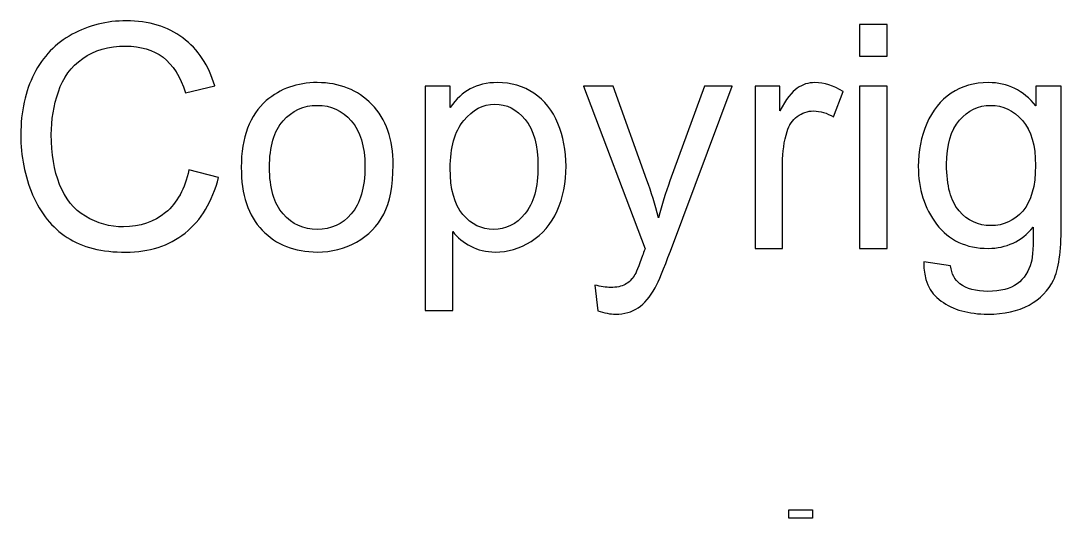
# Model space of a CAD drawing. Header units: inches. Extents: x -12 to 0.8, y -0.2 to 10.9.
# Drawn here: x -11.916 to -10.252, y 10.147 to 10.943 of the extents above; entities that cross this region are included whole.
import ezdxf

# ---------------------------------------------------------------- set-up
doc = ezdxf.new("R2010")
doc.units = ezdxf.units.IN
doc.header["$MEASUREMENT"] = 0
doc.header["$XCLIPFRAME"] = 0
doc.layers.add('Layer 1', color=7, linetype='Continuous')
picture_1 = doc.add_image_def('image2.jpg', size_in_pixel=(196, 69))

msp = doc.modelspace()

# ---------------------------------------------------------------- linework, layer by layer
at = {"layer": 'Layer 1', "color": 250}
for points, knots in [([(-11.6471, 10.704), (-11.6471, 10.704), (-11.5997, 10.692), (-11.5997, 10.692), (-11.5997, 10.692), (-11.6096, 10.6532), (-11.6275, 10.6235), (-11.6533, 10.603), (-11.6533, 10.603), (-11.6791, 10.5826), (-11.7106, 10.5724), (-11.7479, 10.5724), (-11.7479, 10.5724), (-11.7865, 10.5724), (-11.8179, 10.5803), (-11.842, 10.5959), (-11.842, 10.5959), (-11.8662, 10.6117), (-11.8846, 10.6344), (-11.8972, 10.6642), (-11.8972, 10.6642), (-11.9098, 10.694), (-11.9161, 10.726), (-11.9161, 10.7602), (-11.9161, 10.7602), (-11.9161, 10.7974), (-11.909, 10.8299), (-11.8948, 10.8577), (-11.8948, 10.8577), (-11.8805, 10.8854), (-11.8603, 10.9065), (-11.8339, 10.9209), (-11.8339, 10.9209), (-11.8077, 10.9353), (-11.7788, 10.9425), (-11.7472, 10.9425), (-11.7472, 10.9425), (-11.7114, 10.9425), (-11.6813, 10.9334), (-11.6569, 10.9152), (-11.6569, 10.9152), (-11.6324, 10.8969), (-11.6154, 10.8713), (-11.6059, 10.8383), (-11.6059, 10.8383), (-11.6059, 10.8383), (-11.6524, 10.8273), (-11.6524, 10.8273), (-11.6524, 10.8273), (-11.6608, 10.8533), (-11.6728, 10.8723), (-11.6886, 10.8842), (-11.6886, 10.8842), (-11.7044, 10.8961), (-11.7242, 10.902), (-11.7482, 10.902), (-11.7482, 10.902), (-11.7757, 10.902), (-11.7986, 10.8954), (-11.8171, 10.8823), (-11.8171, 10.8823), (-11.8356, 10.869), (-11.8486, 10.8513), (-11.856, 10.8291), (-11.856, 10.8291), (-11.8635, 10.8069), (-11.8673, 10.784), (-11.8673, 10.7604), (-11.8673, 10.7604), (-11.8673, 10.7299), (-11.8629, 10.7034), (-11.854, 10.6807), (-11.854, 10.6807), (-11.8451, 10.658), (-11.8314, 10.641), (-11.8126, 10.6298), (-11.8126, 10.6298), (-11.7939, 10.6185), (-11.7736, 10.6129), (-11.7518, 10.6129), (-11.7518, 10.6129), (-11.7253, 10.6129), (-11.7029, 10.6206), (-11.6844, 10.6358), (-11.6844, 10.6358), (-11.666, 10.6512), (-11.6536, 10.6739), (-11.6471, 10.704)], [0, 0, 0, 0, 0.043478, 0.043478, 0.043478, 0.043478, 0.086957, 0.086957, 0.086957, 0.086957, 0.130435, 0.130435, 0.130435, 0.130435, 0.173913, 0.173913, 0.173913, 0.173913, 0.217391, 0.217391, 0.217391, 0.217391, 0.26087, 0.26087, 0.26087, 0.26087, 0.304348, 0.304348, 0.304348, 0.304348, 0.347826, 0.347826, 0.347826, 0.347826, 0.391304, 0.391304, 0.391304, 0.391304, 0.434783, 0.434783, 0.434783, 0.434783, 0.478261, 0.478261, 0.478261, 0.478261, 0.521739, 0.521739, 0.521739, 0.521739, 0.565217, 0.565217, 0.565217, 0.565217, 0.608696, 0.608696, 0.608696, 0.608696, 0.652174, 0.652174, 0.652174, 0.652174, 0.695652, 0.695652, 0.695652, 0.695652, 0.73913, 0.73913, 0.73913, 0.73913, 0.782609, 0.782609, 0.782609, 0.782609, 0.826087, 0.826087, 0.826087, 0.826087, 0.869565, 0.869565, 0.869565, 0.869565, 0.913043, 0.913043, 0.913043, 0.913043, 1, 1, 1, 1]), ([(-10.5741, 10.8858), (-10.5741, 10.8858), (-10.5741, 10.9364), (-10.5741, 10.9364), (-10.5741, 10.9364), (-10.5741, 10.9364), (-10.5301, 10.9364), (-10.5301, 10.9364), (-10.5301, 10.9364), (-10.5301, 10.9364), (-10.5301, 10.8858), (-10.5301, 10.8858), (-10.5301, 10.8858), (-10.5301, 10.8858), (-10.5741, 10.8858), (-10.5741, 10.8858)], [0, 0, 0, 0, 0.2, 0.2, 0.2, 0.2, 0.4, 0.4, 0.4, 0.4, 0.6, 0.6, 0.6, 0.6, 1, 1, 1, 1]), ([(-11.5634, 10.7082), (-11.5634, 10.7562), (-11.55, 10.7918), (-11.5233, 10.8148), (-11.5233, 10.8148), (-11.501, 10.834), (-11.4739, 10.8437), (-11.4418, 10.8437), (-11.4418, 10.8437), (-11.4061, 10.8437), (-11.3769, 10.832), (-11.3544, 10.8086), (-11.3544, 10.8086), (-11.3317, 10.7853), (-11.3204, 10.753), (-11.3204, 10.7118), (-11.3204, 10.7118), (-11.3204, 10.6784), (-11.3254, 10.6522), (-11.3354, 10.6331), (-11.3354, 10.6331), (-11.3454, 10.6139), (-11.36, 10.5991), (-11.3791, 10.5885), (-11.3791, 10.5885), (-11.3983, 10.5779), (-11.4191, 10.5727), (-11.4418, 10.5727), (-11.4418, 10.5727), (-11.478, 10.5727), (-11.5074, 10.5843), (-11.5298, 10.6076), (-11.5298, 10.6076), (-11.5522, 10.6308), (-11.5634, 10.6643), (-11.5634, 10.7082)], [0, 0, 0, 0, 0.1, 0.1, 0.1, 0.1, 0.2, 0.2, 0.2, 0.2, 0.3, 0.3, 0.3, 0.3, 0.4, 0.4, 0.4, 0.4, 0.5, 0.5, 0.5, 0.5, 0.6, 0.6, 0.6, 0.6, 0.7, 0.7, 0.7, 0.7, 0.8, 0.8, 0.8, 0.8, 1, 1, 1, 1]), ([(-11.2689, 10.4792), (-11.2689, 10.4792), (-11.2689, 10.8378), (-11.2689, 10.8378), (-11.2689, 10.8378), (-11.2689, 10.8378), (-11.2289, 10.8378), (-11.2289, 10.8378), (-11.2289, 10.8378), (-11.2289, 10.8378), (-11.2289, 10.8041), (-11.2289, 10.8041), (-11.2289, 10.8041), (-11.2194, 10.8173), (-11.2088, 10.8272), (-11.1969, 10.8338), (-11.1969, 10.8338), (-11.185, 10.8403), (-11.1706, 10.8437), (-11.1537, 10.8437), (-11.1537, 10.8437), (-11.1315, 10.8437), (-11.112, 10.8379), (-11.0951, 10.8266), (-11.0951, 10.8266), (-11.0781, 10.8152), (-11.0654, 10.7991), (-11.0568, 10.7783), (-11.0568, 10.7783), (-11.0481, 10.7576), (-11.0438, 10.7348), (-11.0438, 10.7101), (-11.0438, 10.7101), (-11.0438, 10.6836), (-11.0485, 10.6597), (-11.0581, 10.6384), (-11.0581, 10.6384), (-11.0676, 10.6172), (-11.0814, 10.6009), (-11.0996, 10.5896), (-11.0996, 10.5896), (-11.1178, 10.5783), (-11.1369, 10.5727), (-11.1569, 10.5727), (-11.1569, 10.5727), (-11.1715, 10.5727), (-11.1846, 10.5758), (-11.1963, 10.5819), (-11.1963, 10.5819), (-11.2079, 10.5881), (-11.2174, 10.5959), (-11.2249, 10.6053), (-11.2249, 10.6053), (-11.2249, 10.6053), (-11.2249, 10.4792), (-11.2249, 10.4792), (-11.2249, 10.4792), (-11.2249, 10.4792), (-11.2689, 10.4792), (-11.2689, 10.4792)], [0, 0, 0, 0, 0.0625, 0.0625, 0.0625, 0.0625, 0.125, 0.125, 0.125, 0.125, 0.1875, 0.1875, 0.1875, 0.1875, 0.25, 0.25, 0.25, 0.25, 0.3125, 0.3125, 0.3125, 0.3125, 0.375, 0.375, 0.375, 0.375, 0.4375, 0.4375, 0.4375, 0.4375, 0.5, 0.5, 0.5, 0.5, 0.5625, 0.5625, 0.5625, 0.5625, 0.625, 0.625, 0.625, 0.625, 0.6875, 0.6875, 0.6875, 0.6875, 0.75, 0.75, 0.75, 0.75, 0.8125, 0.8125, 0.8125, 0.8125, 0.875, 0.875, 0.875, 0.875, 1, 1, 1, 1]), ([(-10.9928, 10.4787), (-10.9928, 10.4787), (-10.9977, 10.5199), (-10.9977, 10.5199), (-10.9977, 10.5199), (-10.988, 10.5173), (-10.9797, 10.516), (-10.9725, 10.516), (-10.9725, 10.516), (-10.9628, 10.516), (-10.9549, 10.5177), (-10.9491, 10.5209), (-10.9491, 10.5209), (-10.9432, 10.5242), (-10.9384, 10.5287), (-10.9347, 10.5346), (-10.9347, 10.5346), (-10.9319, 10.5389), (-10.9274, 10.5498), (-10.9213, 10.5673), (-10.9213, 10.5673), (-10.9204, 10.5698), (-10.9191, 10.5733), (-10.9174, 10.578), (-10.9174, 10.578), (-10.9174, 10.578), (-11.0157, 10.8378), (-11.0157, 10.8378), (-11.0157, 10.8378), (-11.0157, 10.8378), (-10.9684, 10.8378), (-10.9684, 10.8378), (-10.9684, 10.8378), (-10.9684, 10.8378), (-10.9144, 10.6877), (-10.9144, 10.6877), (-10.9144, 10.6877), (-10.9074, 10.6686), (-10.9011, 10.6486), (-10.8956, 10.6276), (-10.8956, 10.6276), (-10.8905, 10.6478), (-10.8845, 10.6674), (-10.8775, 10.6867), (-10.8775, 10.6867), (-10.8775, 10.6867), (-10.8221, 10.8378), (-10.8221, 10.8378), (-10.8221, 10.8378), (-10.8221, 10.8378), (-10.7782, 10.8378), (-10.7782, 10.8378), (-10.7782, 10.8378), (-10.7782, 10.8378), (-10.8768, 10.5741), (-10.8768, 10.5741), (-10.8768, 10.5741), (-10.8874, 10.5456), (-10.8956, 10.526), (-10.9014, 10.5153), (-10.9014, 10.5153), (-10.9093, 10.5008), (-10.9182, 10.4902), (-10.9283, 10.4834), (-10.9283, 10.4834), (-10.9384, 10.4767), (-10.9504, 10.4733), (-10.9644, 10.4733), (-10.9644, 10.4733), (-10.9729, 10.4733), (-10.9824, 10.4751), (-10.9928, 10.4787)], [0, 0, 0, 0, 0.052632, 0.052632, 0.052632, 0.052632, 0.105263, 0.105263, 0.105263, 0.105263, 0.157895, 0.157895, 0.157895, 0.157895, 0.210526, 0.210526, 0.210526, 0.210526, 0.263158, 0.263158, 0.263158, 0.263158, 0.315789, 0.315789, 0.315789, 0.315789, 0.368421, 0.368421, 0.368421, 0.368421, 0.421053, 0.421053, 0.421053, 0.421053, 0.473684, 0.473684, 0.473684, 0.473684, 0.526316, 0.526316, 0.526316, 0.526316, 0.578947, 0.578947, 0.578947, 0.578947, 0.631579, 0.631579, 0.631579, 0.631579, 0.684211, 0.684211, 0.684211, 0.684211, 0.736842, 0.736842, 0.736842, 0.736842, 0.789474, 0.789474, 0.789474, 0.789474, 0.842105, 0.842105, 0.842105, 0.842105, 0.894737, 0.894737, 0.894737, 0.894737, 1, 1, 1, 1]), ([(-10.7413, 10.5785), (-10.7413, 10.5785), (-10.7413, 10.8378), (-10.7413, 10.8378), (-10.7413, 10.8378), (-10.7413, 10.8378), (-10.7018, 10.8378), (-10.7018, 10.8378), (-10.7018, 10.8378), (-10.7018, 10.8378), (-10.7018, 10.7985), (-10.7018, 10.7985), (-10.7018, 10.7985), (-10.6917, 10.8168), (-10.6824, 10.829), (-10.6738, 10.8348), (-10.6738, 10.8348), (-10.6653, 10.8407), (-10.6559, 10.8437), (-10.6456, 10.8437), (-10.6456, 10.8437), (-10.6308, 10.8437), (-10.6158, 10.8389), (-10.6004, 10.8295), (-10.6004, 10.8295), (-10.6004, 10.8295), (-10.6156, 10.7887), (-10.6156, 10.7887), (-10.6156, 10.7887), (-10.6263, 10.7951), (-10.637, 10.7983), (-10.6478, 10.7983), (-10.6478, 10.7983), (-10.6574, 10.7983), (-10.666, 10.7953), (-10.6737, 10.7896), (-10.6737, 10.7896), (-10.6814, 10.7838), (-10.6868, 10.7758), (-10.69, 10.7655), (-10.69, 10.7655), (-10.6949, 10.7499), (-10.6974, 10.7328), (-10.6974, 10.7143), (-10.6974, 10.7143), (-10.6974, 10.7143), (-10.6974, 10.5785), (-10.6974, 10.5785), (-10.6974, 10.5785), (-10.6974, 10.5785), (-10.7413, 10.5785), (-10.7413, 10.5785)], [0, 0, 0, 0, 0.071429, 0.071429, 0.071429, 0.071429, 0.142857, 0.142857, 0.142857, 0.142857, 0.214286, 0.214286, 0.214286, 0.214286, 0.285714, 0.285714, 0.285714, 0.285714, 0.357143, 0.357143, 0.357143, 0.357143, 0.428571, 0.428571, 0.428571, 0.428571, 0.5, 0.5, 0.5, 0.5, 0.571429, 0.571429, 0.571429, 0.571429, 0.642857, 0.642857, 0.642857, 0.642857, 0.714286, 0.714286, 0.714286, 0.714286, 0.785714, 0.785714, 0.785714, 0.785714, 0.857143, 0.857143, 0.857143, 0.857143, 1, 1, 1, 1]), ([(-10.5741, 10.5785), (-10.5741, 10.5785), (-10.5741, 10.8378), (-10.5741, 10.8378), (-10.5741, 10.8378), (-10.5741, 10.8378), (-10.5301, 10.8378), (-10.5301, 10.8378), (-10.5301, 10.8378), (-10.5301, 10.8378), (-10.5301, 10.5785), (-10.5301, 10.5785), (-10.5301, 10.5785), (-10.5301, 10.5785), (-10.5741, 10.5785), (-10.5741, 10.5785)], [0, 0, 0, 0, 0.2, 0.2, 0.2, 0.2, 0.4, 0.4, 0.4, 0.4, 0.6, 0.6, 0.6, 0.6, 1, 1, 1, 1]), ([(-10.4713, 10.557), (-10.4713, 10.557), (-10.4285, 10.5507), (-10.4285, 10.5507), (-10.4285, 10.5507), (-10.4268, 10.5375), (-10.4218, 10.5279), (-10.4137, 10.5218), (-10.4137, 10.5218), (-10.4028, 10.5138), (-10.3879, 10.5097), (-10.369, 10.5097), (-10.369, 10.5097), (-10.3486, 10.5097), (-10.3329, 10.5138), (-10.3219, 10.5218), (-10.3219, 10.5218), (-10.3108, 10.53), (-10.3034, 10.5414), (-10.2994, 10.556), (-10.2994, 10.556), (-10.2971, 10.565), (-10.2961, 10.5838), (-10.2963, 10.6124), (-10.2963, 10.6124), (-10.3154, 10.5898), (-10.3394, 10.5785), (-10.368, 10.5785), (-10.368, 10.5785), (-10.4037, 10.5785), (-10.4313, 10.5913), (-10.4508, 10.6171), (-10.4508, 10.6171), (-10.4703, 10.6428), (-10.4801, 10.6737), (-10.4801, 10.7096), (-10.4801, 10.7096), (-10.4801, 10.7343), (-10.4756, 10.7572), (-10.4667, 10.7781), (-10.4667, 10.7781), (-10.4577, 10.799), (-10.4447, 10.8152), (-10.4277, 10.8266), (-10.4277, 10.8266), (-10.4107, 10.8379), (-10.3907, 10.8437), (-10.3678, 10.8437), (-10.3678, 10.8437), (-10.3372, 10.8437), (-10.3119, 10.8313), (-10.2921, 10.8065), (-10.2921, 10.8065), (-10.2921, 10.8065), (-10.2921, 10.8378), (-10.2921, 10.8378), (-10.2921, 10.8378), (-10.2921, 10.8378), (-10.2515, 10.8378), (-10.2515, 10.8378), (-10.2515, 10.8378), (-10.2515, 10.8378), (-10.2515, 10.6137), (-10.2515, 10.6137), (-10.2515, 10.6137), (-10.2515, 10.5733), (-10.2557, 10.5447), (-10.2639, 10.5278), (-10.2639, 10.5278), (-10.2721, 10.511), (-10.2851, 10.4977), (-10.3029, 10.4879), (-10.3029, 10.4879), (-10.3208, 10.4782), (-10.3427, 10.4733), (-10.3688, 10.4733), (-10.3688, 10.4733), (-10.3997, 10.4733), (-10.4247, 10.4803), (-10.4437, 10.4942), (-10.4437, 10.4942), (-10.4628, 10.5081), (-10.4719, 10.529), (-10.4713, 10.557)], [0, 0, 0, 0, 0.045455, 0.045455, 0.045455, 0.045455, 0.090909, 0.090909, 0.090909, 0.090909, 0.136364, 0.136364, 0.136364, 0.136364, 0.181818, 0.181818, 0.181818, 0.181818, 0.227273, 0.227273, 0.227273, 0.227273, 0.272727, 0.272727, 0.272727, 0.272727, 0.318182, 0.318182, 0.318182, 0.318182, 0.363636, 0.363636, 0.363636, 0.363636, 0.409091, 0.409091, 0.409091, 0.409091, 0.454545, 0.454545, 0.454545, 0.454545, 0.5, 0.5, 0.5, 0.5, 0.545455, 0.545455, 0.545455, 0.545455, 0.590909, 0.590909, 0.590909, 0.590909, 0.636364, 0.636364, 0.636364, 0.636364, 0.681818, 0.681818, 0.681818, 0.681818, 0.727273, 0.727273, 0.727273, 0.727273, 0.772727, 0.772727, 0.772727, 0.772727, 0.818182, 0.818182, 0.818182, 0.818182, 0.863636, 0.863636, 0.863636, 0.863636, 0.909091, 0.909091, 0.909091, 0.909091, 1, 1, 1, 1]), ([(-11.5182, 10.7082), (-11.5182, 10.6749), (-11.5109, 10.6501), (-11.4964, 10.6336), (-11.4964, 10.6336), (-11.4819, 10.617), (-11.4637, 10.6088), (-11.4418, 10.6088), (-11.4418, 10.6088), (-11.4199, 10.6088), (-11.4018, 10.6171), (-11.3873, 10.6337), (-11.3873, 10.6337), (-11.3729, 10.6503), (-11.3656, 10.6756), (-11.3656, 10.7096), (-11.3656, 10.7096), (-11.3656, 10.7417), (-11.3729, 10.766), (-11.3874, 10.7825), (-11.3874, 10.7825), (-11.402, 10.799), (-11.4201, 10.8073), (-11.4418, 10.8073), (-11.4418, 10.8073), (-11.4637, 10.8073), (-11.4819, 10.799), (-11.4964, 10.7826), (-11.4964, 10.7826), (-11.5109, 10.7662), (-11.5182, 10.7413), (-11.5182, 10.7082)], [0, 0, 0, 0, 0.111111, 0.111111, 0.111111, 0.111111, 0.222222, 0.222222, 0.222222, 0.222222, 0.333333, 0.333333, 0.333333, 0.333333, 0.444444, 0.444444, 0.444444, 0.444444, 0.555556, 0.555556, 0.555556, 0.555556, 0.666667, 0.666667, 0.666667, 0.666667, 0.777778, 0.777778, 0.777778, 0.777778, 1, 1, 1, 1]), ([(-11.2291, 10.7067), (-11.2291, 10.6733), (-11.2224, 10.6487), (-11.2089, 10.6327), (-11.2089, 10.6327), (-11.1954, 10.6168), (-11.1789, 10.6088), (-11.1598, 10.6088), (-11.1598, 10.6088), (-11.1403, 10.6088), (-11.1235, 10.617), (-11.1096, 10.6336), (-11.1096, 10.6336), (-11.0957, 10.6501), (-11.0887, 10.6757), (-11.0887, 10.7103), (-11.0887, 10.7103), (-11.0887, 10.7434), (-11.0955, 10.7681), (-11.1091, 10.7846), (-11.1091, 10.7846), (-11.1227, 10.801), (-11.1389, 10.8093), (-11.1578, 10.8093), (-11.1578, 10.8093), (-11.1765, 10.8093), (-11.1931, 10.8005), (-11.2075, 10.783), (-11.2075, 10.783), (-11.2219, 10.7655), (-11.2291, 10.74), (-11.2291, 10.7067)], [0, 0, 0, 0, 0.111111, 0.111111, 0.111111, 0.111111, 0.222222, 0.222222, 0.222222, 0.222222, 0.333333, 0.333333, 0.333333, 0.333333, 0.444444, 0.444444, 0.444444, 0.444444, 0.555556, 0.555556, 0.555556, 0.555556, 0.666667, 0.666667, 0.666667, 0.666667, 0.777778, 0.777778, 0.777778, 0.777778, 1, 1, 1, 1]), ([(-10.4349, 10.7128), (-10.4349, 10.6788), (-10.4282, 10.6539), (-10.4146, 10.6383), (-10.4146, 10.6383), (-10.4011, 10.6227), (-10.3842, 10.6149), (-10.3639, 10.6149), (-10.3639, 10.6149), (-10.3437, 10.6149), (-10.3268, 10.6227), (-10.3131, 10.6382), (-10.3131, 10.6382), (-10.2994, 10.6538), (-10.2926, 10.6781), (-10.2926, 10.7113), (-10.2926, 10.7113), (-10.2926, 10.7431), (-10.2996, 10.767), (-10.3137, 10.7831), (-10.3137, 10.7831), (-10.3278, 10.7992), (-10.3448, 10.8073), (-10.3646, 10.8073), (-10.3646, 10.8073), (-10.3841, 10.8073), (-10.4007, 10.7993), (-10.4144, 10.7834), (-10.4144, 10.7834), (-10.4281, 10.7676), (-10.4349, 10.744), (-10.4349, 10.7128)], [0, 0, 0, 0, 0.111111, 0.111111, 0.111111, 0.111111, 0.222222, 0.222222, 0.222222, 0.222222, 0.333333, 0.333333, 0.333333, 0.333333, 0.444444, 0.444444, 0.444444, 0.444444, 0.555556, 0.555556, 0.555556, 0.555556, 0.666667, 0.666667, 0.666667, 0.666667, 0.777778, 0.777778, 0.777778, 0.777778, 1, 1, 1, 1])]:
    msp.add_open_spline(points, degree=3, knots=knots, dxfattribs=at)
at = {"layer": 'Layer 1', "color": 250, "lineweight": 9}
for points, knots in [([(-11.6471, 10.704), (-11.6471, 10.704), (-11.5997, 10.692), (-11.5997, 10.692), (-11.5997, 10.692), (-11.6096, 10.6532), (-11.6275, 10.6235), (-11.6533, 10.603), (-11.6533, 10.603), (-11.6791, 10.5826), (-11.7106, 10.5724), (-11.7479, 10.5724), (-11.7479, 10.5724), (-11.7865, 10.5724), (-11.8179, 10.5803), (-11.842, 10.5959), (-11.842, 10.5959), (-11.8662, 10.6117), (-11.8846, 10.6344), (-11.8972, 10.6642), (-11.8972, 10.6642), (-11.9098, 10.694), (-11.9161, 10.726), (-11.9161, 10.7602), (-11.9161, 10.7602), (-11.9161, 10.7974), (-11.909, 10.8299), (-11.8948, 10.8577), (-11.8948, 10.8577), (-11.8805, 10.8854), (-11.8603, 10.9065), (-11.8339, 10.9209), (-11.8339, 10.9209), (-11.8077, 10.9353), (-11.7788, 10.9425), (-11.7472, 10.9425), (-11.7472, 10.9425), (-11.7114, 10.9425), (-11.6813, 10.9334), (-11.6569, 10.9152), (-11.6569, 10.9152), (-11.6324, 10.8969), (-11.6154, 10.8713), (-11.6059, 10.8383), (-11.6059, 10.8383), (-11.6059, 10.8383), (-11.6524, 10.8273), (-11.6524, 10.8273), (-11.6524, 10.8273), (-11.6608, 10.8533), (-11.6728, 10.8723), (-11.6886, 10.8842), (-11.6886, 10.8842), (-11.7044, 10.8961), (-11.7242, 10.902), (-11.7482, 10.902), (-11.7482, 10.902), (-11.7757, 10.902), (-11.7986, 10.8954), (-11.8171, 10.8823), (-11.8171, 10.8823), (-11.8356, 10.869), (-11.8486, 10.8513), (-11.856, 10.8291), (-11.856, 10.8291), (-11.8635, 10.8069), (-11.8673, 10.784), (-11.8673, 10.7604), (-11.8673, 10.7604), (-11.8673, 10.7299), (-11.8629, 10.7034), (-11.854, 10.6807), (-11.854, 10.6807), (-11.8451, 10.658), (-11.8314, 10.641), (-11.8126, 10.6298), (-11.8126, 10.6298), (-11.7939, 10.6185), (-11.7736, 10.6129), (-11.7518, 10.6129), (-11.7518, 10.6129), (-11.7253, 10.6129), (-11.7029, 10.6206), (-11.6844, 10.6358), (-11.6844, 10.6358), (-11.666, 10.6512), (-11.6536, 10.6739), (-11.6471, 10.704)], [0, 0, 0, 0, 0.043478, 0.043478, 0.043478, 0.043478, 0.086957, 0.086957, 0.086957, 0.086957, 0.130435, 0.130435, 0.130435, 0.130435, 0.173913, 0.173913, 0.173913, 0.173913, 0.217391, 0.217391, 0.217391, 0.217391, 0.26087, 0.26087, 0.26087, 0.26087, 0.304348, 0.304348, 0.304348, 0.304348, 0.347826, 0.347826, 0.347826, 0.347826, 0.391304, 0.391304, 0.391304, 0.391304, 0.434783, 0.434783, 0.434783, 0.434783, 0.478261, 0.478261, 0.478261, 0.478261, 0.521739, 0.521739, 0.521739, 0.521739, 0.565217, 0.565217, 0.565217, 0.565217, 0.608696, 0.608696, 0.608696, 0.608696, 0.652174, 0.652174, 0.652174, 0.652174, 0.695652, 0.695652, 0.695652, 0.695652, 0.73913, 0.73913, 0.73913, 0.73913, 0.782609, 0.782609, 0.782609, 0.782609, 0.826087, 0.826087, 0.826087, 0.826087, 0.869565, 0.869565, 0.869565, 0.869565, 0.913043, 0.913043, 0.913043, 0.913043, 1, 1, 1, 1]), ([(-10.5741, 10.8858), (-10.5741, 10.8858), (-10.5741, 10.9364), (-10.5741, 10.9364), (-10.5741, 10.9364), (-10.5741, 10.9364), (-10.5301, 10.9364), (-10.5301, 10.9364), (-10.5301, 10.9364), (-10.5301, 10.9364), (-10.5301, 10.8858), (-10.5301, 10.8858), (-10.5301, 10.8858), (-10.5301, 10.8858), (-10.5741, 10.8858), (-10.5741, 10.8858)], [0, 0, 0, 0, 0.2, 0.2, 0.2, 0.2, 0.4, 0.4, 0.4, 0.4, 0.6, 0.6, 0.6, 0.6, 1, 1, 1, 1]), ([(-11.5634, 10.7082), (-11.5634, 10.7562), (-11.55, 10.7918), (-11.5233, 10.8148), (-11.5233, 10.8148), (-11.501, 10.834), (-11.4739, 10.8437), (-11.4418, 10.8437), (-11.4418, 10.8437), (-11.4061, 10.8437), (-11.3769, 10.832), (-11.3544, 10.8086), (-11.3544, 10.8086), (-11.3317, 10.7853), (-11.3204, 10.753), (-11.3204, 10.7118), (-11.3204, 10.7118), (-11.3204, 10.6784), (-11.3254, 10.6522), (-11.3354, 10.6331), (-11.3354, 10.6331), (-11.3454, 10.6139), (-11.36, 10.5991), (-11.3791, 10.5885), (-11.3791, 10.5885), (-11.3983, 10.5779), (-11.4191, 10.5727), (-11.4418, 10.5727), (-11.4418, 10.5727), (-11.478, 10.5727), (-11.5074, 10.5843), (-11.5298, 10.6076), (-11.5298, 10.6076), (-11.5522, 10.6308), (-11.5634, 10.6643), (-11.5634, 10.7082)], [0, 0, 0, 0, 0.1, 0.1, 0.1, 0.1, 0.2, 0.2, 0.2, 0.2, 0.3, 0.3, 0.3, 0.3, 0.4, 0.4, 0.4, 0.4, 0.5, 0.5, 0.5, 0.5, 0.6, 0.6, 0.6, 0.6, 0.7, 0.7, 0.7, 0.7, 0.8, 0.8, 0.8, 0.8, 1, 1, 1, 1]), ([(-11.2689, 10.4792), (-11.2689, 10.4792), (-11.2689, 10.8378), (-11.2689, 10.8378), (-11.2689, 10.8378), (-11.2689, 10.8378), (-11.2289, 10.8378), (-11.2289, 10.8378), (-11.2289, 10.8378), (-11.2289, 10.8378), (-11.2289, 10.8041), (-11.2289, 10.8041), (-11.2289, 10.8041), (-11.2194, 10.8173), (-11.2088, 10.8272), (-11.1969, 10.8338), (-11.1969, 10.8338), (-11.185, 10.8403), (-11.1706, 10.8437), (-11.1537, 10.8437), (-11.1537, 10.8437), (-11.1315, 10.8437), (-11.112, 10.8379), (-11.0951, 10.8266), (-11.0951, 10.8266), (-11.0781, 10.8152), (-11.0654, 10.7991), (-11.0568, 10.7783), (-11.0568, 10.7783), (-11.0481, 10.7576), (-11.0438, 10.7348), (-11.0438, 10.7101), (-11.0438, 10.7101), (-11.0438, 10.6836), (-11.0485, 10.6597), (-11.0581, 10.6384), (-11.0581, 10.6384), (-11.0676, 10.6172), (-11.0814, 10.6009), (-11.0996, 10.5896), (-11.0996, 10.5896), (-11.1178, 10.5783), (-11.1369, 10.5727), (-11.1569, 10.5727), (-11.1569, 10.5727), (-11.1715, 10.5727), (-11.1846, 10.5758), (-11.1963, 10.5819), (-11.1963, 10.5819), (-11.2079, 10.5881), (-11.2174, 10.5959), (-11.2249, 10.6053), (-11.2249, 10.6053), (-11.2249, 10.6053), (-11.2249, 10.4792), (-11.2249, 10.4792), (-11.2249, 10.4792), (-11.2249, 10.4792), (-11.2689, 10.4792), (-11.2689, 10.4792)], [0, 0, 0, 0, 0.0625, 0.0625, 0.0625, 0.0625, 0.125, 0.125, 0.125, 0.125, 0.1875, 0.1875, 0.1875, 0.1875, 0.25, 0.25, 0.25, 0.25, 0.3125, 0.3125, 0.3125, 0.3125, 0.375, 0.375, 0.375, 0.375, 0.4375, 0.4375, 0.4375, 0.4375, 0.5, 0.5, 0.5, 0.5, 0.5625, 0.5625, 0.5625, 0.5625, 0.625, 0.625, 0.625, 0.625, 0.6875, 0.6875, 0.6875, 0.6875, 0.75, 0.75, 0.75, 0.75, 0.8125, 0.8125, 0.8125, 0.8125, 0.875, 0.875, 0.875, 0.875, 1, 1, 1, 1]), ([(-10.9928, 10.4787), (-10.9928, 10.4787), (-10.9977, 10.5199), (-10.9977, 10.5199), (-10.9977, 10.5199), (-10.988, 10.5173), (-10.9797, 10.516), (-10.9725, 10.516), (-10.9725, 10.516), (-10.9628, 10.516), (-10.9549, 10.5177), (-10.9491, 10.5209), (-10.9491, 10.5209), (-10.9432, 10.5242), (-10.9384, 10.5287), (-10.9347, 10.5346), (-10.9347, 10.5346), (-10.9319, 10.5389), (-10.9274, 10.5498), (-10.9213, 10.5673), (-10.9213, 10.5673), (-10.9204, 10.5698), (-10.9191, 10.5733), (-10.9174, 10.578), (-10.9174, 10.578), (-10.9174, 10.578), (-11.0157, 10.8378), (-11.0157, 10.8378), (-11.0157, 10.8378), (-11.0157, 10.8378), (-10.9684, 10.8378), (-10.9684, 10.8378), (-10.9684, 10.8378), (-10.9684, 10.8378), (-10.9144, 10.6877), (-10.9144, 10.6877), (-10.9144, 10.6877), (-10.9074, 10.6686), (-10.9011, 10.6486), (-10.8956, 10.6276), (-10.8956, 10.6276), (-10.8905, 10.6478), (-10.8845, 10.6674), (-10.8775, 10.6867), (-10.8775, 10.6867), (-10.8775, 10.6867), (-10.8221, 10.8378), (-10.8221, 10.8378), (-10.8221, 10.8378), (-10.8221, 10.8378), (-10.7782, 10.8378), (-10.7782, 10.8378), (-10.7782, 10.8378), (-10.7782, 10.8378), (-10.8768, 10.5741), (-10.8768, 10.5741), (-10.8768, 10.5741), (-10.8874, 10.5456), (-10.8956, 10.526), (-10.9014, 10.5153), (-10.9014, 10.5153), (-10.9093, 10.5008), (-10.9182, 10.4902), (-10.9283, 10.4834), (-10.9283, 10.4834), (-10.9384, 10.4767), (-10.9504, 10.4733), (-10.9644, 10.4733), (-10.9644, 10.4733), (-10.9729, 10.4733), (-10.9824, 10.4751), (-10.9928, 10.4787)], [0, 0, 0, 0, 0.052632, 0.052632, 0.052632, 0.052632, 0.105263, 0.105263, 0.105263, 0.105263, 0.157895, 0.157895, 0.157895, 0.157895, 0.210526, 0.210526, 0.210526, 0.210526, 0.263158, 0.263158, 0.263158, 0.263158, 0.315789, 0.315789, 0.315789, 0.315789, 0.368421, 0.368421, 0.368421, 0.368421, 0.421053, 0.421053, 0.421053, 0.421053, 0.473684, 0.473684, 0.473684, 0.473684, 0.526316, 0.526316, 0.526316, 0.526316, 0.578947, 0.578947, 0.578947, 0.578947, 0.631579, 0.631579, 0.631579, 0.631579, 0.684211, 0.684211, 0.684211, 0.684211, 0.736842, 0.736842, 0.736842, 0.736842, 0.789474, 0.789474, 0.789474, 0.789474, 0.842105, 0.842105, 0.842105, 0.842105, 0.894737, 0.894737, 0.894737, 0.894737, 1, 1, 1, 1]), ([(-10.7413, 10.5785), (-10.7413, 10.5785), (-10.7413, 10.8378), (-10.7413, 10.8378), (-10.7413, 10.8378), (-10.7413, 10.8378), (-10.7018, 10.8378), (-10.7018, 10.8378), (-10.7018, 10.8378), (-10.7018, 10.8378), (-10.7018, 10.7985), (-10.7018, 10.7985), (-10.7018, 10.7985), (-10.6917, 10.8168), (-10.6824, 10.829), (-10.6738, 10.8348), (-10.6738, 10.8348), (-10.6653, 10.8407), (-10.6559, 10.8437), (-10.6456, 10.8437), (-10.6456, 10.8437), (-10.6308, 10.8437), (-10.6158, 10.8389), (-10.6004, 10.8295), (-10.6004, 10.8295), (-10.6004, 10.8295), (-10.6156, 10.7887), (-10.6156, 10.7887), (-10.6156, 10.7887), (-10.6263, 10.7951), (-10.637, 10.7983), (-10.6478, 10.7983), (-10.6478, 10.7983), (-10.6574, 10.7983), (-10.666, 10.7953), (-10.6737, 10.7896), (-10.6737, 10.7896), (-10.6814, 10.7838), (-10.6868, 10.7758), (-10.69, 10.7655), (-10.69, 10.7655), (-10.6949, 10.7499), (-10.6974, 10.7328), (-10.6974, 10.7143), (-10.6974, 10.7143), (-10.6974, 10.7143), (-10.6974, 10.5785), (-10.6974, 10.5785), (-10.6974, 10.5785), (-10.6974, 10.5785), (-10.7413, 10.5785), (-10.7413, 10.5785)], [0, 0, 0, 0, 0.071429, 0.071429, 0.071429, 0.071429, 0.142857, 0.142857, 0.142857, 0.142857, 0.214286, 0.214286, 0.214286, 0.214286, 0.285714, 0.285714, 0.285714, 0.285714, 0.357143, 0.357143, 0.357143, 0.357143, 0.428571, 0.428571, 0.428571, 0.428571, 0.5, 0.5, 0.5, 0.5, 0.571429, 0.571429, 0.571429, 0.571429, 0.642857, 0.642857, 0.642857, 0.642857, 0.714286, 0.714286, 0.714286, 0.714286, 0.785714, 0.785714, 0.785714, 0.785714, 0.857143, 0.857143, 0.857143, 0.857143, 1, 1, 1, 1]), ([(-10.5741, 10.5785), (-10.5741, 10.5785), (-10.5741, 10.8378), (-10.5741, 10.8378), (-10.5741, 10.8378), (-10.5741, 10.8378), (-10.5301, 10.8378), (-10.5301, 10.8378), (-10.5301, 10.8378), (-10.5301, 10.8378), (-10.5301, 10.5785), (-10.5301, 10.5785), (-10.5301, 10.5785), (-10.5301, 10.5785), (-10.5741, 10.5785), (-10.5741, 10.5785)], [0, 0, 0, 0, 0.2, 0.2, 0.2, 0.2, 0.4, 0.4, 0.4, 0.4, 0.6, 0.6, 0.6, 0.6, 1, 1, 1, 1]), ([(-10.4713, 10.557), (-10.4713, 10.557), (-10.4285, 10.5507), (-10.4285, 10.5507), (-10.4285, 10.5507), (-10.4268, 10.5375), (-10.4218, 10.5279), (-10.4137, 10.5218), (-10.4137, 10.5218), (-10.4028, 10.5138), (-10.3879, 10.5097), (-10.369, 10.5097), (-10.369, 10.5097), (-10.3486, 10.5097), (-10.3329, 10.5138), (-10.3219, 10.5218), (-10.3219, 10.5218), (-10.3108, 10.53), (-10.3034, 10.5414), (-10.2994, 10.556), (-10.2994, 10.556), (-10.2971, 10.565), (-10.2961, 10.5838), (-10.2963, 10.6124), (-10.2963, 10.6124), (-10.3154, 10.5898), (-10.3394, 10.5785), (-10.368, 10.5785), (-10.368, 10.5785), (-10.4037, 10.5785), (-10.4313, 10.5913), (-10.4508, 10.6171), (-10.4508, 10.6171), (-10.4703, 10.6428), (-10.4801, 10.6737), (-10.4801, 10.7096), (-10.4801, 10.7096), (-10.4801, 10.7343), (-10.4756, 10.7572), (-10.4667, 10.7781), (-10.4667, 10.7781), (-10.4577, 10.799), (-10.4447, 10.8152), (-10.4277, 10.8266), (-10.4277, 10.8266), (-10.4107, 10.8379), (-10.3907, 10.8437), (-10.3678, 10.8437), (-10.3678, 10.8437), (-10.3372, 10.8437), (-10.3119, 10.8313), (-10.2921, 10.8065), (-10.2921, 10.8065), (-10.2921, 10.8065), (-10.2921, 10.8378), (-10.2921, 10.8378), (-10.2921, 10.8378), (-10.2921, 10.8378), (-10.2515, 10.8378), (-10.2515, 10.8378), (-10.2515, 10.8378), (-10.2515, 10.8378), (-10.2515, 10.6137), (-10.2515, 10.6137), (-10.2515, 10.6137), (-10.2515, 10.5733), (-10.2557, 10.5447), (-10.2639, 10.5278), (-10.2639, 10.5278), (-10.2721, 10.511), (-10.2851, 10.4977), (-10.3029, 10.4879), (-10.3029, 10.4879), (-10.3208, 10.4782), (-10.3427, 10.4733), (-10.3688, 10.4733), (-10.3688, 10.4733), (-10.3997, 10.4733), (-10.4247, 10.4803), (-10.4437, 10.4942), (-10.4437, 10.4942), (-10.4628, 10.5081), (-10.4719, 10.529), (-10.4713, 10.557)], [0, 0, 0, 0, 0.045455, 0.045455, 0.045455, 0.045455, 0.090909, 0.090909, 0.090909, 0.090909, 0.136364, 0.136364, 0.136364, 0.136364, 0.181818, 0.181818, 0.181818, 0.181818, 0.227273, 0.227273, 0.227273, 0.227273, 0.272727, 0.272727, 0.272727, 0.272727, 0.318182, 0.318182, 0.318182, 0.318182, 0.363636, 0.363636, 0.363636, 0.363636, 0.409091, 0.409091, 0.409091, 0.409091, 0.454545, 0.454545, 0.454545, 0.454545, 0.5, 0.5, 0.5, 0.5, 0.545455, 0.545455, 0.545455, 0.545455, 0.590909, 0.590909, 0.590909, 0.590909, 0.636364, 0.636364, 0.636364, 0.636364, 0.681818, 0.681818, 0.681818, 0.681818, 0.727273, 0.727273, 0.727273, 0.727273, 0.772727, 0.772727, 0.772727, 0.772727, 0.818182, 0.818182, 0.818182, 0.818182, 0.863636, 0.863636, 0.863636, 0.863636, 0.909091, 0.909091, 0.909091, 0.909091, 1, 1, 1, 1]), ([(-11.5182, 10.7082), (-11.5182, 10.6749), (-11.5109, 10.6501), (-11.4964, 10.6336), (-11.4964, 10.6336), (-11.4819, 10.617), (-11.4637, 10.6088), (-11.4418, 10.6088), (-11.4418, 10.6088), (-11.4199, 10.6088), (-11.4018, 10.6171), (-11.3873, 10.6337), (-11.3873, 10.6337), (-11.3729, 10.6503), (-11.3656, 10.6756), (-11.3656, 10.7096), (-11.3656, 10.7096), (-11.3656, 10.7417), (-11.3729, 10.766), (-11.3874, 10.7825), (-11.3874, 10.7825), (-11.402, 10.799), (-11.4201, 10.8073), (-11.4418, 10.8073), (-11.4418, 10.8073), (-11.4637, 10.8073), (-11.4819, 10.799), (-11.4964, 10.7826), (-11.4964, 10.7826), (-11.5109, 10.7662), (-11.5182, 10.7413), (-11.5182, 10.7082)], [0, 0, 0, 0, 0.111111, 0.111111, 0.111111, 0.111111, 0.222222, 0.222222, 0.222222, 0.222222, 0.333333, 0.333333, 0.333333, 0.333333, 0.444444, 0.444444, 0.444444, 0.444444, 0.555556, 0.555556, 0.555556, 0.555556, 0.666667, 0.666667, 0.666667, 0.666667, 0.777778, 0.777778, 0.777778, 0.777778, 1, 1, 1, 1]), ([(-11.2291, 10.7067), (-11.2291, 10.6733), (-11.2224, 10.6487), (-11.2089, 10.6327), (-11.2089, 10.6327), (-11.1954, 10.6168), (-11.1789, 10.6088), (-11.1598, 10.6088), (-11.1598, 10.6088), (-11.1403, 10.6088), (-11.1235, 10.617), (-11.1096, 10.6336), (-11.1096, 10.6336), (-11.0957, 10.6501), (-11.0887, 10.6757), (-11.0887, 10.7103), (-11.0887, 10.7103), (-11.0887, 10.7434), (-11.0955, 10.7681), (-11.1091, 10.7846), (-11.1091, 10.7846), (-11.1227, 10.801), (-11.1389, 10.8093), (-11.1578, 10.8093), (-11.1578, 10.8093), (-11.1765, 10.8093), (-11.1931, 10.8005), (-11.2075, 10.783), (-11.2075, 10.783), (-11.2219, 10.7655), (-11.2291, 10.74), (-11.2291, 10.7067)], [0, 0, 0, 0, 0.111111, 0.111111, 0.111111, 0.111111, 0.222222, 0.222222, 0.222222, 0.222222, 0.333333, 0.333333, 0.333333, 0.333333, 0.444444, 0.444444, 0.444444, 0.444444, 0.555556, 0.555556, 0.555556, 0.555556, 0.666667, 0.666667, 0.666667, 0.666667, 0.777778, 0.777778, 0.777778, 0.777778, 1, 1, 1, 1]), ([(-10.4349, 10.7128), (-10.4349, 10.6788), (-10.4282, 10.6539), (-10.4146, 10.6383), (-10.4146, 10.6383), (-10.4011, 10.6227), (-10.3842, 10.6149), (-10.3639, 10.6149), (-10.3639, 10.6149), (-10.3437, 10.6149), (-10.3268, 10.6227), (-10.3131, 10.6382), (-10.3131, 10.6382), (-10.2994, 10.6538), (-10.2926, 10.6781), (-10.2926, 10.7113), (-10.2926, 10.7113), (-10.2926, 10.7431), (-10.2996, 10.767), (-10.3137, 10.7831), (-10.3137, 10.7831), (-10.3278, 10.7992), (-10.3448, 10.8073), (-10.3646, 10.8073), (-10.3646, 10.8073), (-10.3841, 10.8073), (-10.4007, 10.7993), (-10.4144, 10.7834), (-10.4144, 10.7834), (-10.4281, 10.7676), (-10.4349, 10.744), (-10.4349, 10.7128)], [0, 0, 0, 0, 0.111111, 0.111111, 0.111111, 0.111111, 0.222222, 0.222222, 0.222222, 0.222222, 0.333333, 0.333333, 0.333333, 0.333333, 0.444444, 0.444444, 0.444444, 0.444444, 0.555556, 0.555556, 0.555556, 0.555556, 0.666667, 0.666667, 0.666667, 0.666667, 0.777778, 0.777778, 0.777778, 0.777778, 1, 1, 1, 1])]:
    msp.add_open_spline(points, degree=3, knots=knots, dxfattribs=at)

# ---------------------------------------------------------------- pictures from other files: only their frames are drawn
at = {"layer": 'Layer 1', "color": 250}
image = msp.add_image(picture_1, insert=(-10.5475, 9.3386), size_in_units=(2.7222, 0.9583), dxfattribs=at)
image.set_boundary_path([(-10.548, 9.339), (-7.82, 10.3)])
image.dxf.flags = 3

doc.saveas('drawing.dxf')
